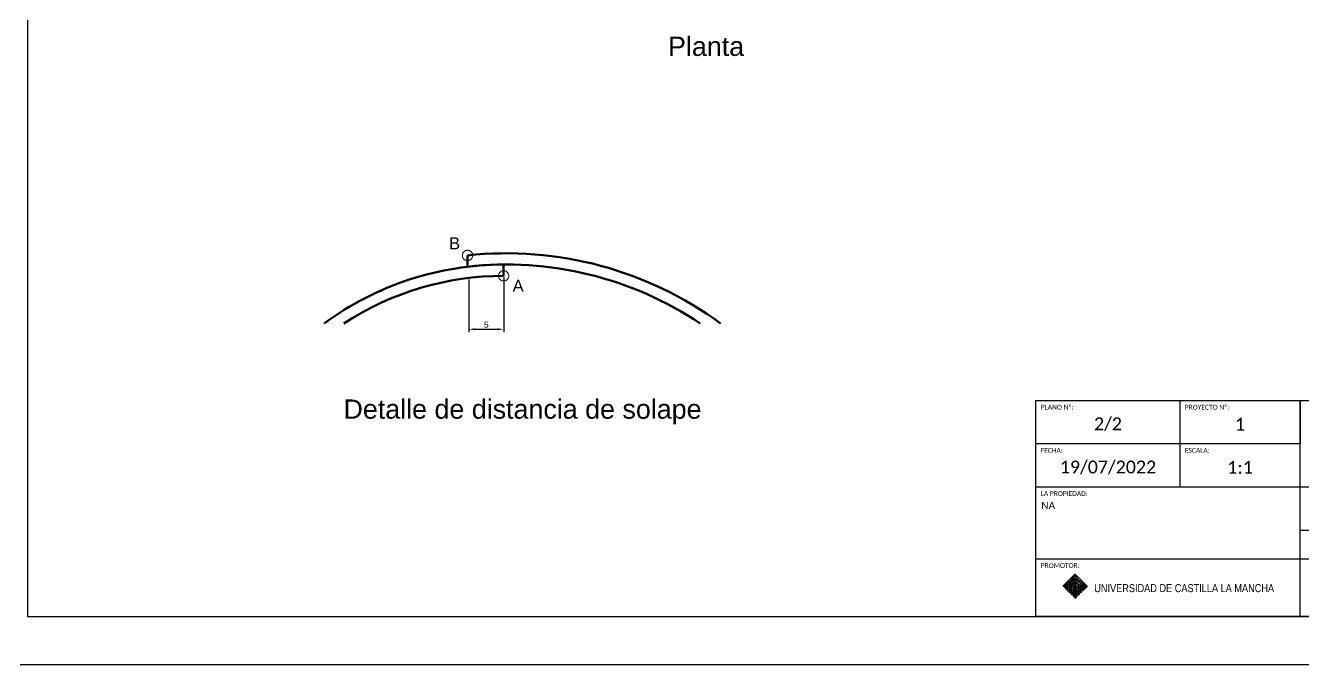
# Model space of a CAD drawing. Header units: millimetres. Extents: x -1265 to -28, y 5 to 1057.
# Drawn here: x -428.7 to -162.7, y 760.4 to 893.5 of the extents above; entities that cross this region are included whole.
import ezdxf

# ---------------------------------------------------------------- set-up
doc = ezdxf.new("R2010")
doc.units = ezdxf.units.MM
doc.linetypes.add('ACAD_ISO04W100', pattern=[30, 24, -3, 0, -3])
doc.layers.get('0').update_dxf_attribs({"lineweight": 60})
for name, color, linetype, lineweight in [('00_Leyenda', 250, 'Continuous', 15), ('Cotas', 8, 'Continuous', 20), ('Cotas 2', 8, 'ACAD_ISO04W100', 20)]:
    doc.layers.add(name, color=color, linetype=linetype, lineweight=lineweight)
for name, color, linetype in [('Cajetin', 7, 'Continuous'), ('Cajetin1', 7, 'Continuous'), ('Hoja', 7, 'Continuous')]:
    doc.layers.add(name, color=color, linetype=linetype)
doc.layers.add('LOGO CLM', color=7, linetype='Continuous', true_color=0xffffff)
doc.styles.add('estilo3', font='gdt.shx')
doc.styles.get("Standard").update_dxf_attribs({"font": 'arial.ttf'})
doc.dimstyles.new('ISO-25', dxfattribs={"dimscale": 0.5, "dimtxt": 2.5, "dimasz": 2.5, "dimexe": 1.25, "dimexo": 0.625, "dimtad": 1, "dimtxsty": 'Standard', "dimcen": 2.5, "dimadec": 0, "dimazin": 0, "dimtfac": 1, "dimtmove": 0, "dimatfit": 3, "dimfxl": 1, "dimarcsym": 0})

# ---------------------------------------------------------------- blocks, each defined once
blk = doc.blocks.new('*D35')
at = {"layer": 'Cotas', "color": 0, "lineweight": -2, "transparency": 16777216}
for p, q in [((-329.18, 841.06), (-329.18, 829.61)), ((-336.42, 840.63), (-336.42, 829.61)), ((-335.17, 830.23), (-330.43, 830.23))]:
    blk.add_line(p, q, dxfattribs=at)
at = {"layer": 'Cotas', "color": 0, "transparency": 16777216}
for points in [[(-335.17, 830.44), (-335.17, 830.02), (-336.42, 830.23)], [(-330.43, 830.44), (-330.43, 830.02), (-329.18, 830.23)]]:
    blk.add_solid(points, dxfattribs=at)
at = {"layer": 'Defpoints', "color": 0, "transparency": 16777216}
for p in [(-336.42, 840.94), (-329.18, 841.37), (-329.18, 830.23)]:
    blk.add_point(p, dxfattribs=at)
at = {"layer": 'Cotas', "color": 0, "transparency": 16777216, "insert": (-332.8, 831.18), "char_height": 1.25, "attachment_point": 5}
blk.add_mtext('5', dxfattribs=at)

msp = doc.modelspace()

# ---------------------------------------------------------------- linework, layer by layer
for p, q in [((-336.714, 845.626), (-336.714, 843.272)), ((-329.184, 843.724), (-329.184, 841.37))]:
    msp.add_line(p, q)
for centre, radius, start, end in [((-329.184, 780.697), 63.027, 90, 126.36967), ((-328.621, 770.689), 75.372, 53.71622, 96.16393), ((-328.619, 771.283), 72.443, 56.14971, 96.41535), ((-329.184, 780.697), 60.673, 90, 123.23382)]:
    msp.add_arc(centre, radius, start, end)
at = {"layer": 'Cajetin'}
msp.add_line((-163.353, 806.372), (-163.353, 815.372), dxfattribs=at)
at = {"layer": 'Cajetin1'}
for p, q in [((-188.353, 797.372), (-188.353, 815.372)), ((-163.353, 806.372), (-218.353, 806.372)), ((-218.353, 797.372), (-38.353, 797.372)), ((-163.353, 788.372), (-38.353, 788.372))]:
    msp.add_line(p, q, dxfattribs=at)
for points in [[(-428.353, 770.372), (-38.353, 770.372), (-38.353, 1047.372), (-428.353, 1047.372)], [(-38.353, 815.372), (-38.353, 797.372), (-38.353, 770.372), (-218.353, 770.372), (-218.353, 815.372)]]:
    msp.add_lwpolyline(points, close=True, dxfattribs=at)
for points in [[(-163.353, 815.372), (-163.353, 806.372), (-218.353, 806.372)], [(-218.353, 782.372), (-163.353, 782.372), (-163.353, 806.372)], [(-163.353, 770.372), (-163.353, 782.372), (-38.353, 782.372)]]:
    msp.add_lwpolyline(points, dxfattribs=at)
at = {"layer": 'Cotas 2'}
for centre in [(-336.714, 845.626), (-329.184, 841.37)]:
    msp.add_circle(centre, 1.073, dxfattribs=at)
at = {"layer": 'Hoja'}
msp.add_lwpolyline([(-448.353, 760.372), (-28.353, 760.372), (-28.353, 1057.372), (-448.353, 1057.372)], close=True, dxfattribs=at)
at = {"layer": 'LOGO CLM', "color": 234, "true_color": 0x971c47}
for p, q in [((-212.739, 776.686), (-210.162, 779.263)), ((-212.701, 776.648), (-211.214, 778.135)), ((-212.663, 776.61), (-211.451, 777.821)), ((-212.625, 776.572), (-211.542, 777.655)), ((-212.587, 776.534), (-211.6, 777.521)), ((-212.549, 776.496), (-211.642, 777.404)), ((-212.511, 776.458), (-211.673, 777.297)), ((-212.473, 776.421), (-211.695, 777.199)), ((-212.435, 776.383), (-211.711, 777.107)), ((-212.398, 776.345), (-211.723, 777.02)), ((-211.498, 776.79), (-211.237, 777.051)), ((-211.498, 776.714), (-211.263, 776.949)), ((-211.497, 776.866), (-211.191, 777.172)), ((-211.493, 776.946), (-211.097, 777.342)), ((-211.484, 777.031), (-210.067, 778.448)), ((-211.471, 777.12), (-210.125, 778.466)), ((-211.45, 777.216), (-210.184, 778.482)), ((-211.422, 777.32), (-210.282, 778.46)), ((-211.382, 777.436), (-210.398, 778.42)), ((-211.323, 777.571), (-210.533, 778.361)), ((-211.226, 777.744), (-210.706, 778.263)), ((-211.118, 778.23), (-210.124, 779.225)), ((-211.07, 776.763), (-210.226, 777.607)), ((-211.07, 776.687), (-210.151, 777.606)), ((-211.07, 776.611), (-210.081, 777.6)), ((-211.063, 776.846), (-210.309, 777.6)), ((-211.045, 776.939), (-210.403, 777.582)), ((-211.01, 777.05), (-210.514, 777.547)), ((-210.93, 777.206), (-210.669, 777.467)), ((-210.805, 778.468), (-210.086, 779.187)), ((-210.805, 777.634), (-210.011, 778.428)), ((-210.639, 778.558), (-210.048, 779.149)), ((-210.635, 777.728), (-209.957, 778.407)), ((-210.603, 777.003), (-210.016, 777.589)), ((-210.514, 777.773), (-209.904, 778.384)), ((-210.505, 778.617), (-210.01, 779.111)), ((-210.435, 777.095), (-209.956, 777.574)), ((-210.412, 777.799), (-209.852, 778.36)), ((-210.387, 778.658), (-209.972, 779.073)), ((-210.33, 777.124), (-209.898, 777.556)), ((-210.322, 777.814), (-209.802, 778.334)), ((-210.281, 778.689), (-209.935, 779.035)), ((-210.243, 777.135), (-209.844, 777.534)), ((-210.24, 777.821), (-209.753, 778.307)), ((-210.186, 778.708), (-209.897, 778.997)), ((-210.167, 777.135), (-209.792, 777.51)), ((-210.163, 777.821), (-209.706, 778.279)), ((-210.125, 778.693), (-209.859, 778.959)), ((-210.099, 777.128), (-209.744, 777.483)), ((-210.092, 777.817), (-209.66, 778.249)), ((-210.066, 778.676), (-209.821, 778.921)), ((-210.036, 777.115), (-209.698, 777.453)), ((-210.025, 777.808), (-209.615, 778.218)), ((-210.008, 778.659), (-209.783, 778.884)), ((-209.979, 777.096), (-209.654, 777.421)), ((-209.961, 777.796), (-209.571, 778.186)), ((-209.952, 778.639), (-209.745, 778.846)), ((-209.925, 777.074), (-209.612, 777.387)), ((-209.9, 777.781), (-209.529, 778.153)), ((-209.897, 778.618), (-209.707, 778.808)), ((-209.875, 777.048), (-209.573, 777.35)), ((-209.843, 778.596), (-209.669, 778.77)), ((-209.842, 777.763), (-209.487, 778.118)), ((-209.829, 777.019), (-209.537, 777.311)), ((-209.791, 778.573), (-209.631, 778.732)), ((-209.787, 777.743), (-209.447, 778.083)), ((-209.786, 776.986), (-209.502, 777.27)), ((-209.746, 776.951), (-209.47, 777.226)), ((-209.74, 778.548), (-209.594, 778.694)), ((-209.734, 777.72), (-209.408, 778.046)), ((-209.709, 776.912), (-209.441, 777.18)), ((-209.69, 778.522), (-209.556, 778.656)), ((-209.683, 777.695), (-209.37, 778.008)), ((-209.675, 776.87), (-209.414, 777.131)), ((-209.644, 776.825), (-209.389, 777.079)), ((-209.642, 778.495), (-209.518, 778.618)), ((-209.635, 777.668), (-209.334, 777.969)), ((-209.617, 776.776), (-209.368, 777.025)), ((-209.594, 778.466), (-209.48, 778.58)), ((-209.593, 776.724), (-209.35, 776.968)), ((-209.588, 777.638), (-209.299, 777.928)), ((-209.548, 778.437), (-209.442, 778.543)), ((-209.544, 777.607), (-209.264, 777.887)), ((-209.503, 778.406), (-209.404, 778.505)), ((-209.501, 777.574), (-209.231, 777.844)), ((-209.461, 777.539), (-209.2, 777.8)), ((-209.459, 778.374), (-209.366, 778.467)), ((-209.422, 777.502), (-209.169, 777.754)), ((-209.416, 778.342), (-209.328, 778.429)), ((-209.385, 777.463), (-209.14, 777.708)), ((-209.374, 778.308), (-209.29, 778.391)), ((-209.35, 777.422), (-209.112, 777.66)), ((-209.333, 778.273), (-209.253, 778.353)), ((-209.317, 777.38), (-209.085, 777.611)), ((-209.293, 778.237), (-209.215, 778.315)), ((-209.285, 777.335), (-209.06, 777.56)), ((-209.256, 777.289), (-209.036, 777.509)), ((-209.254, 778.2), (-209.177, 778.277)), ((-209.229, 777.24), (-209.014, 777.455)), ((-209.217, 778.162), (-209.139, 778.239)), ((-209.204, 777.189), (-208.993, 777.4)), ((-209.181, 777.136), (-208.973, 777.344)), ((-209.18, 778.123), (-209.101, 778.202)), ((-209.16, 777.081), (-208.956, 777.286)), ((-209.144, 778.082), (-209.063, 778.164)), ((-209.143, 777.023), (-208.94, 777.226)), ((-209.127, 776.962), (-208.926, 777.164)), ((-209.116, 776.899), (-208.914, 777.1)), ((-209.11, 778.041), (-209.025, 778.126)), ((-209.107, 776.831), (-208.904, 777.034)), ((-209.103, 776.76), (-208.897, 776.966)), ((-209.076, 777.999), (-208.987, 778.088)), ((-209.044, 777.955), (-208.949, 778.05)), ((-209.013, 777.911), (-208.911, 778.012)), ((-208.983, 777.865), (-208.874, 777.974)), ((-208.953, 777.819), (-208.836, 777.936)), ((-208.926, 777.771), (-208.798, 777.898)), ((-208.899, 777.722), (-208.76, 777.86)), ((-208.873, 777.671), (-208.722, 777.823)), ((-208.849, 777.62), (-208.684, 777.785)), ((-208.826, 777.567), (-208.646, 777.747)), ((-208.804, 777.513), (-208.608, 777.709)), ((-208.784, 777.458), (-208.57, 777.671)), ((-208.765, 777.401), (-208.533, 777.633)), ((-208.748, 777.342), (-208.495, 777.595)), ((-208.732, 777.282), (-208.457, 777.557)), ((-208.718, 777.221), (-208.419, 777.519)), ((-208.705, 777.157), (-208.381, 777.482)), ((-208.695, 777.092), (-208.343, 777.444)), ((-208.687, 777.024), (-208.305, 777.406)), ((-208.681, 776.955), (-208.267, 777.368)), ((-208.677, 776.882), (-208.229, 777.33)), ((-208.676, 776.808), (-208.192, 777.292)), ((-208.676, 776.732), (-208.154, 777.254)), ((-208.676, 776.656), (-208.116, 777.216)), ((-208.676, 776.58), (-208.078, 777.178)), ((-208.676, 776.505), (-208.04, 777.141)), ((-208.676, 776.429), (-208.002, 777.103)), ((-208.676, 776.353), (-207.964, 777.065)), ((-208.676, 776.277), (-207.926, 777.027)), ((-208.676, 776.201), (-207.888, 776.989)), ((-208.676, 776.126), (-207.85, 776.951)), ((-212.36, 776.307), (-211.73, 776.937)), ((-212.322, 776.269), (-211.733, 776.858)), ((-212.284, 776.231), (-211.734, 776.782)), ((-212.246, 776.193), (-211.734, 776.706)), ((-212.208, 776.155), (-211.734, 776.63)), ((-212.17, 776.117), (-211.734, 776.554)), ((-212.132, 776.08), (-211.734, 776.478)), ((-212.094, 776.042), (-211.734, 776.403)), ((-212.057, 776.004), (-211.734, 776.327)), ((-212.019, 775.966), (-211.734, 776.251)), ((-211.981, 775.928), (-211.734, 776.175)), ((-211.943, 775.89), (-211.734, 776.099)), ((-211.905, 775.852), (-211.734, 776.024)), ((-211.867, 775.814), (-211.734, 775.948)), ((-211.829, 775.776), (-211.734, 775.872)), ((-211.791, 775.739), (-211.734, 775.796)), ((-211.753, 775.701), (-211.734, 775.721)), ((-211.498, 776.638), (-211.277, 776.859)), ((-211.498, 776.563), (-211.284, 776.777)), ((-211.498, 776.487), (-211.285, 776.7)), ((-211.498, 776.411), (-211.285, 776.624)), ((-211.498, 776.335), (-211.285, 776.548)), ((-211.498, 776.259), (-211.285, 776.473)), ((-211.498, 776.184), (-211.285, 776.397)), ((-211.498, 776.108), (-211.285, 776.321)), ((-211.498, 776.032), (-211.285, 776.245)), ((-211.498, 775.956), (-211.285, 776.169)), ((-211.498, 775.88), (-211.285, 776.094)), ((-211.498, 775.805), (-211.285, 776.018)), ((-211.498, 775.729), (-211.285, 775.942)), ((-211.498, 775.653), (-211.285, 775.866)), ((-211.498, 775.577), (-211.285, 775.79)), ((-211.498, 775.502), (-211.285, 775.715)), ((-211.488, 775.435), (-211.285, 775.639)), ((-211.45, 775.397), (-211.285, 775.563)), ((-211.412, 775.36), (-211.285, 775.487)), ((-211.374, 775.322), (-211.285, 775.412)), ((-211.337, 775.284), (-211.285, 775.336)), ((-211.299, 775.246), (-211.285, 775.26)), ((-211.07, 776.535), (-210.732, 776.874)), ((-211.07, 776.459), (-210.823, 776.706)), ((-211.07, 776.384), (-210.853, 776.601)), ((-211.07, 776.308), (-210.864, 776.515)), ((-211.07, 776.232), (-210.864, 776.439)), ((-211.07, 776.156), (-210.856, 776.37)), ((-211.07, 776.081), (-210.843, 776.308)), ((-211.07, 776.005), (-210.825, 776.25)), ((-211.07, 775.929), (-210.803, 776.197)), ((-211.07, 775.853), (-210.777, 776.147)), ((-211.07, 775.777), (-210.747, 776.1)), ((-211.07, 775.702), (-210.715, 776.057)), ((-211.07, 775.626), (-210.855, 775.841)), ((-211.07, 775.55), (-210.865, 775.755)), ((-211.07, 775.474), (-210.865, 775.68)), ((-211.07, 775.398), (-210.865, 775.604)), ((-211.07, 775.323), (-210.865, 775.528)), ((-211.07, 775.247), (-210.865, 775.452)), ((-211.07, 775.171), (-210.865, 775.377)), ((-211.07, 775.095), (-210.865, 775.301)), ((-211.07, 775.02), (-210.865, 775.225)), ((-211.033, 774.981), (-210.865, 775.149)), ((-210.996, 774.943), (-210.865, 775.073)), ((-210.958, 774.905), (-210.865, 774.998)), ((-210.92, 774.867), (-210.865, 774.922)), ((-210.882, 774.829), (-210.865, 774.846)), ((-210.651, 775.746), (-209.781, 776.616)), ((-210.65, 776.506), (-210.234, 776.921)), ((-210.65, 775.671), (-209.766, 776.556)), ((-210.65, 775.596), (-209.759, 776.487)), ((-210.65, 775.52), (-209.765, 776.406)), ((-210.65, 775.444), (-209.796, 776.299)), ((-210.65, 775.368), (-209.894, 776.125)), ((-210.65, 775.292), (-209.894, 776.049)), ((-210.65, 775.217), (-209.894, 775.973)), ((-210.65, 775.141), (-209.894, 775.897)), ((-210.65, 775.065), (-209.837, 775.879)), ((-210.65, 774.989), (-209.793, 775.847)), ((-210.65, 774.914), (-209.765, 775.799)), ((-210.65, 774.838), (-209.759, 775.729)), ((-210.65, 774.762), (-209.759, 775.654)), ((-210.65, 774.686), (-209.759, 775.578)), ((-210.65, 774.61), (-209.759, 775.502)), ((-210.648, 776.431), (-210.16, 776.92)), ((-210.637, 776.367), (-210.095, 776.908)), ((-210.634, 776.598), (-210.326, 776.905)), ((-210.619, 774.566), (-209.759, 775.426)), ((-210.618, 776.31), (-210.038, 776.89)), ((-210.594, 776.259), (-209.987, 776.865)), ((-210.581, 774.528), (-209.759, 775.35)), ((-210.564, 776.213), (-209.941, 776.836)), ((-210.555, 776.752), (-210.481, 776.826)), ((-210.543, 774.49), (-209.759, 775.275)), ((-210.53, 776.171), (-209.9, 776.801)), ((-210.515, 776.11), (-209.863, 776.762)), ((-210.515, 776.034), (-209.831, 776.719)), ((-210.515, 775.958), (-209.803, 776.67)), ((-210.505, 774.453), (-209.759, 775.199)), ((-210.467, 774.415), (-209.759, 775.123)), ((-210.429, 774.377), (-209.759, 775.047)), ((-210.392, 774.339), (-209.759, 774.971)), ((-210.354, 774.301), (-209.759, 774.896)), ((-210.316, 774.263), (-209.759, 774.82)), ((-210.278, 774.225), (-209.759, 774.744)), ((-210.24, 774.187), (-209.759, 774.668)), ((-210.202, 774.149), (-209.759, 774.593)), ((-209.677, 776.034), (-209.317, 776.394)), ((-209.637, 775.998), (-209.317, 776.318)), ((-209.624, 776.163), (-209.317, 776.47)), ((-209.603, 775.956), (-209.317, 776.242)), ((-209.576, 775.908), (-209.317, 776.167)), ((-209.573, 776.668), (-209.335, 776.907)), ((-209.571, 776.292), (-209.317, 776.546)), ((-209.558, 776.608), (-209.324, 776.842)), ((-209.555, 775.853), (-209.317, 776.091)), ((-209.551, 776.388), (-209.317, 776.621)), ((-209.548, 776.542), (-209.318, 776.772)), ((-209.545, 776.469), (-209.317, 776.697)), ((-209.545, 775.787), (-209.317, 776.015)), ((-209.545, 775.712), (-209.317, 775.939)), ((-209.545, 775.636), (-209.317, 775.863)), ((-209.545, 775.56), (-209.317, 775.788)), ((-209.545, 775.484), (-209.317, 775.712)), ((-209.545, 775.409), (-209.317, 775.636)), ((-209.545, 775.333), (-209.317, 775.56)), ((-209.545, 775.257), (-209.317, 775.485)), ((-209.545, 775.181), (-209.317, 775.409)), ((-209.545, 775.105), (-209.317, 775.333)), ((-209.545, 775.03), (-209.317, 775.257)), ((-209.545, 774.954), (-209.317, 775.181)), ((-209.545, 774.878), (-209.317, 775.106)), ((-209.503, 774.844), (-209.317, 775.03)), ((-209.103, 776.684), (-208.892, 776.895)), ((-209.103, 776.608), (-208.89, 776.821)), ((-209.103, 776.533), (-208.89, 776.745)), ((-209.103, 776.457), (-208.89, 776.669)), ((-209.103, 776.381), (-208.89, 776.593)), ((-209.103, 776.305), (-208.89, 776.518)), ((-209.103, 776.229), (-208.89, 776.442)), ((-209.103, 776.154), (-208.89, 776.366)), ((-209.103, 776.078), (-208.89, 776.29)), ((-209.103, 776.002), (-208.89, 776.214)), ((-209.103, 775.926), (-208.89, 776.139)), ((-209.103, 775.851), (-208.89, 776.063)), ((-209.103, 775.775), (-208.89, 775.987)), ((-209.103, 775.699), (-208.89, 775.911)), ((-209.103, 775.623), (-208.89, 775.835)), ((-209.103, 775.547), (-208.89, 775.76)), ((-209.103, 775.472), (-208.89, 775.684)), ((-209.103, 775.396), (-208.89, 775.608)), ((-209.103, 775.32), (-208.89, 775.532)), ((-209.103, 775.244), (-208.89, 775.457)), ((-208.676, 776.05), (-207.813, 776.913)), ((-208.676, 775.974), (-207.775, 776.875)), ((-208.676, 775.898), (-207.737, 776.837)), ((-208.676, 775.822), (-207.699, 776.8)), ((-208.676, 775.747), (-207.661, 776.762)), ((-208.676, 775.671), (-207.623, 776.724))]:
    msp.add_line(p, q, dxfattribs=at)

# ---------------------------------------------------------------- texts
at = {"char_height": 4, "attachment_point": 1}
for s, insert in [('Planta', (-294.953, 891.198)), ('Detalle de distancia de solape', (-362.533, 815.595))]:
    msp.add_mtext_dynamic_manual_height_columns(s, width=304.85859, gutter_width=12.5, heights=[0], dxfattribs=dict(at, insert=insert))
at = {"layer": '00_Leyenda', "linetype": 'ByBlock', "lineweight": 0}
for s, width, heights, insert, char_height, attachment_point in [('\\pxi1,ql;{\\fCalibri Light|b0|i0|c0|p34;PLANO Nº:}', 84.37737, [10.152], (-218.353, 814.492), 1, 1), ('\\pxi1,ql;{\\fCalibri Light|b0|i0|c0|p34;PROYECTO Nº:}', 84.37737, [10.152], (-188.353, 814.492), 1, 1), ('{\\fCalibri Light|b0|i0|c0|p34;2/2}', 30, [5.094], (-203.353, 810.437), 2.66667, 5), ('\\pxqc;{\\fCalibri Light|b0|i0|c0|p34;1}', 25, [5.094], (-188.353, 811.773), 2.66667, 1), ('\\pxi1,ql;{\\fCalibri Light|b0|i0|c0|p34;FECHA:}', 84.37737, [10.152], (-218.353, 805.492), 1, 1), ('\\pxi1,ql;{\\fCalibri Light|b0|i0|c0|p34;ESCALA:}', 84.37737, [10.152], (-188.353, 805.492), 1, 1), ('{\\fCalibri Light|b0|i0|c0|p34;19/07/2022}', 30, [5.094], (-203.353, 801.437), 2.66667, 5), ('\\pxqc;{\\fCalibri Light|b0|i0|c0|p34;1:1}', 25, [5.094], (-188.353, 802.79), 2.66667, 1), ('\\pxi1,ql;{\\fCalibri Light|b0|i0|c0|p34;LA PROPIEDAD:}', 84.37737, [10.152], (-218.353, 796.492), 1, 1), ('{\\fCalibri Light|b0|i0|c0|p34;NA}', 53.19412, [12.172], (-217.235, 794.255), 1.5, 1), ('\\pxi1,ql;{\\fCalibri Light|b0|i0|c0|p34;PROMOTOR:}', 84.37737, [10.152], (-218.353, 781.492), 1, 1)]:
    msp.add_mtext_dynamic_manual_height_columns(s, width=width, gutter_width=13.333, heights=heights, dxfattribs=dict(at, insert=insert, char_height=char_height, attachment_point=attachment_point))
at = {"layer": 'Cotas 2', "char_height": 2.5, "attachment_point": 1}
for s, insert in [('B', (-340.581, 849.393)), ('A', (-327.331, 840.542))]:
    msp.add_mtext_dynamic_manual_height_columns(s, width=6.74913, gutter_width=12.5, heights=[0], dxfattribs=dict(at, insert=insert))
at = {"layer": 'LOGO CLM', "color": 234, "true_color": 0x971c47, "insert": (-206.212, 777.113), "char_height": 1.66667, "width": 41.38988, "attachment_point": 1, "style": 'estilo3'}
msp.add_mtext('{\\fArial Narrow|b0|i0|c0|p34;UNIVERSIDAD DE CASTILLA LA MANCHA}', dxfattribs=at)

# ---------------------------------------------------------------- dimensions: what is measured, and where the dimension line sits
at = {"layer": 'Cotas'}
dim = msp.add_linear_dim(base=(-329.184, 830.231), p1=(-336.416, 840.938), p2=(-329.184, 841.37), text='5', dimstyle='ISO-25', dxfattribs=at)
dim.commit()
dim.dimension.update_dxf_attribs({"geometry": '*D35', "text_midpoint": (-332.8, 831.179)})

doc.saveas('drawing.dxf')
